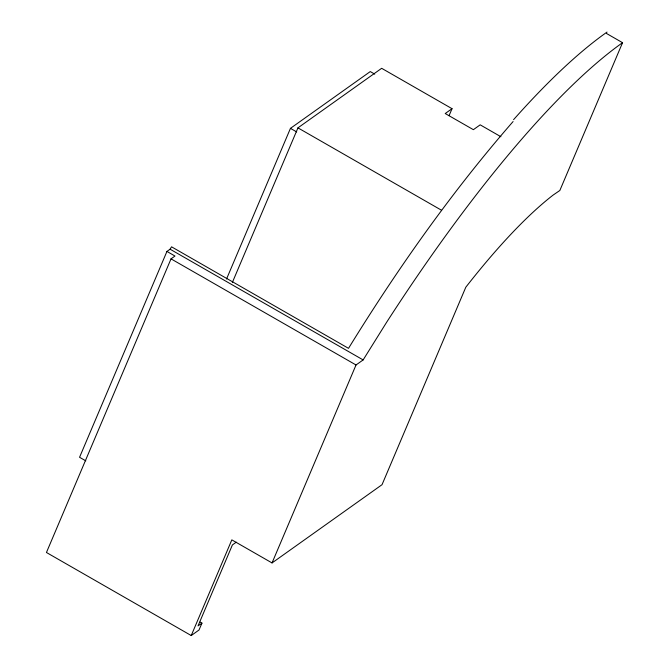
<?xml version="1.0" encoding="UTF-8"?>
<svg xmlns="http://www.w3.org/2000/svg" width="669" height="669" viewBox="0 0 669 669"><rect width="100%" height="100%" fill="white"/><g stroke="black" fill="none" stroke-linecap="round" stroke-linejoin="round"><path stroke-width="1" d="M85.816 460.866L79.561 457.278L166.941 251.435L174.985 256.043L171.021 258.861L46.445 552.494L191.234 635.55L199.019 630.006L201.946 623.123L200.131 622.086M226.532 279.032L290.455 128.356L370.266 71.575L374.732 74.134M232.344 282.494L297.948 127.863L381.656 68.305L452.035 108.687L449.058 115.687M191.234 635.55L231.825 539.866L272.04 562.938L382.032 484.691L465.8 287.227A356.025 83.75 -60.2 0 1 553.112 195.08L559.844 190.481L622.555 42.682L606.465 33.45M272.04 562.938L356.025 364.981L363.133 359.922L386.699 322.157A534.288 125.688 -60.2 0 1 622.555 42.682M166.941 251.435L170.085 249.194L171.557 246.828L348.516 348.34C397.537 268.746 451.617 192.062 513.081 121.549M452.035 108.687L445.219 113.529L473.376 129.677L480.183 124.835L500.914 136.735M236.282 542.174L232.394 544.942L198.049 625.891L201.946 623.123M297.948 127.863L441.565 210.267M290.455 128.356L296.71 131.944M170.085 249.194L363.133 359.922M171.021 258.861L356.025 364.981M513.575 119.667A534.314 126.801 -60.3 0 1 607.042 32.079"/></g></svg>
